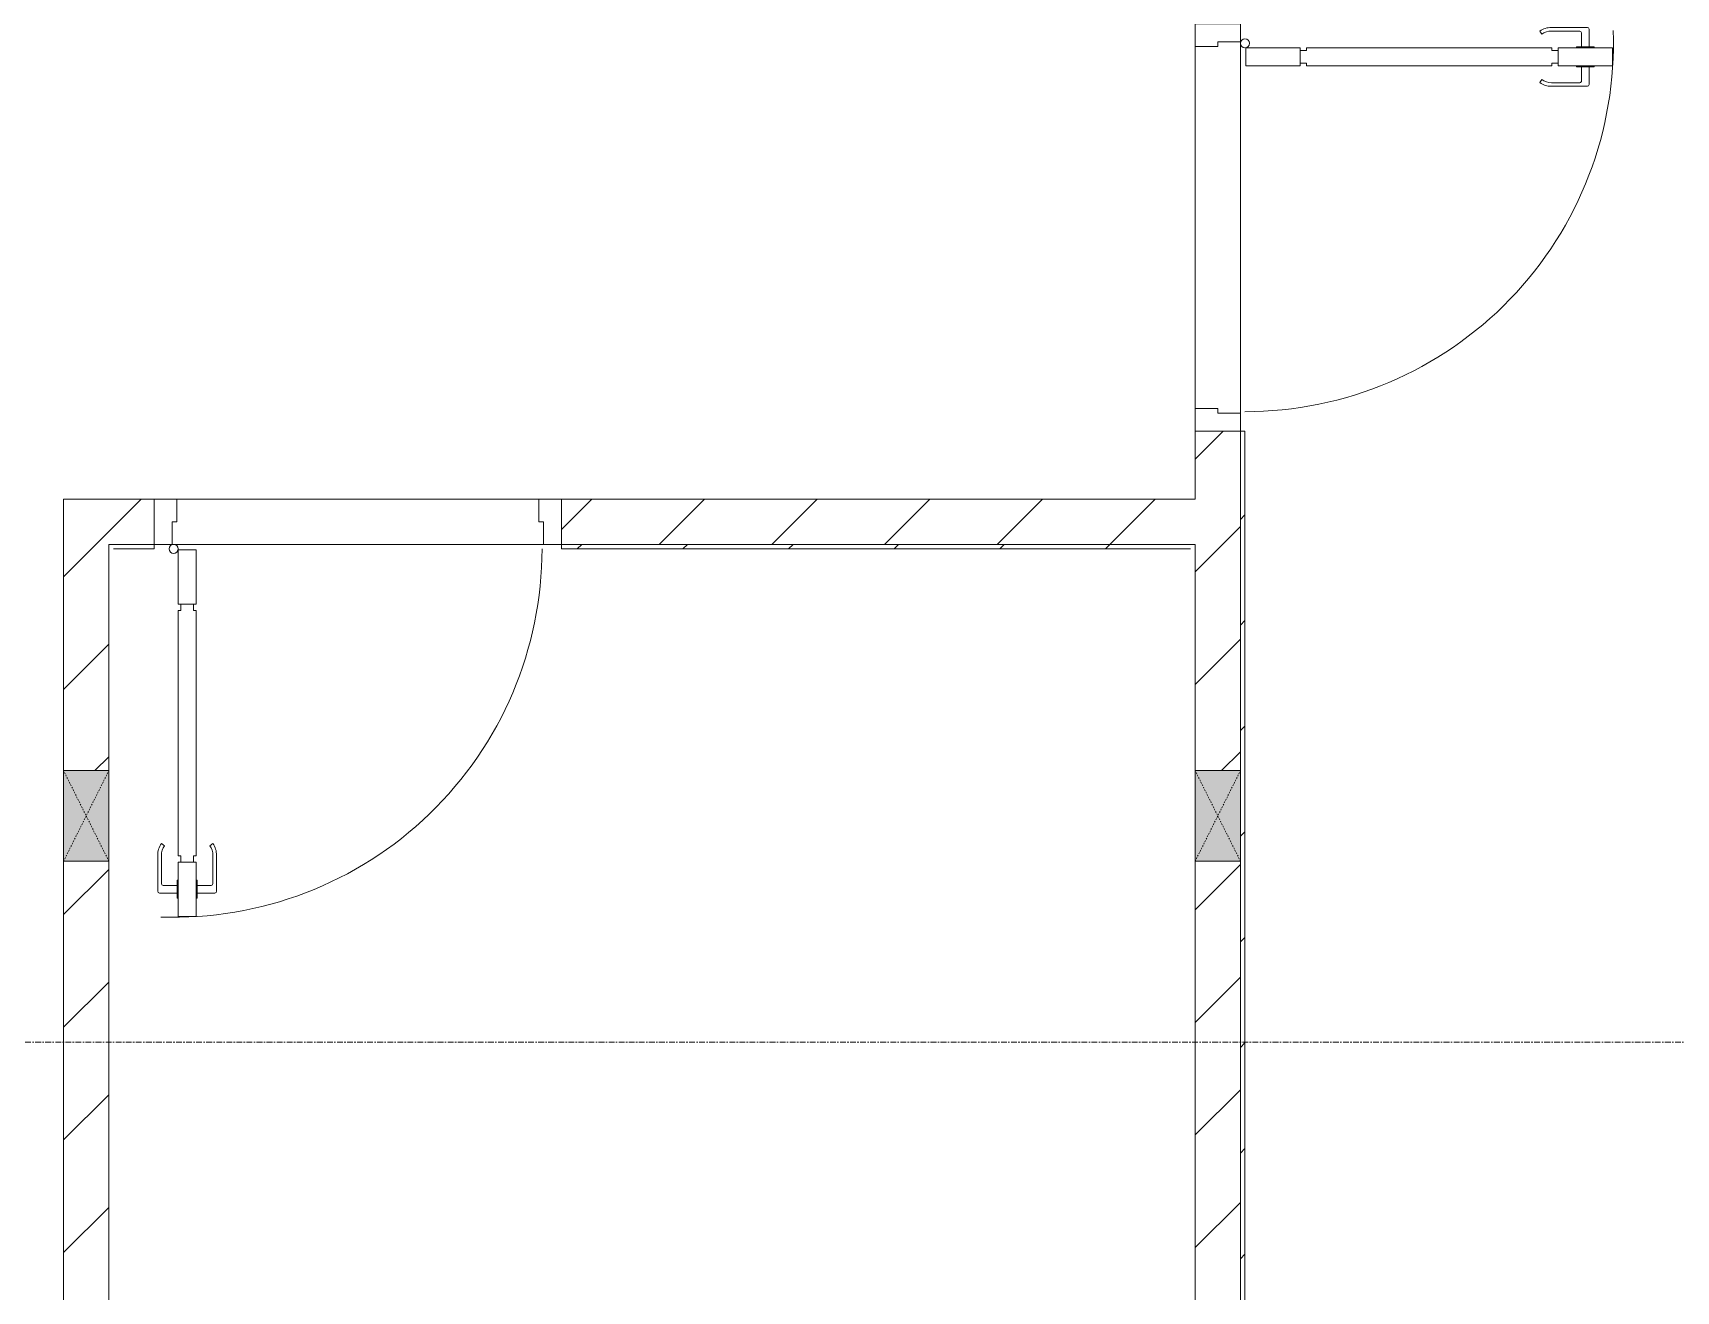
# Model space of a CAD drawing. Header units: millimetres. Extents: x 5359 to 218750, y -16347 to 109893.
# Drawn here: x 71960 to 75590, y 27887 to 30667 of the extents above; entities that cross this region are included whole.
import ezdxf

# ---------------------------------------------------------------- set-up
doc = ezdxf.new("R2010")
doc.units = ezdxf.units.MM
doc.linetypes.add('Dash', pattern=[6, 3, -3])
doc.linetypes.add('Grid Line', pattern=[22.225, 12.7, -3.175, 3.175, -3.175])
for name, color, linetype, lineweight in [('0-1', 7, 'Continuous', 5), ('A-DETL-GENF-1', 9, 'Continuous', 9), ('A-DOOR-1', 9, 'Continuous', 9), ('A-FLOR-1', 9, 'Continuous', 9), ('A-WALL-1', 53, 'Continuous', 18), ('A-WALL-2', 9, 'Continuous', 9), ('A-WALL-PATT-1', 10, 'Continuous', 9), ('A-WALL-PATT-2', 9, 'Continuous', 9), ('I-WALL-1', 53, 'Continuous', 18), ('S-COLS-2', 53, 'Continuous', 18), ('S-COLS-3', 9, 'Continuous', 9), ('S-COLS-HDLN-1', 9, 'Dash', 9), ('S-GRID-1', 1, 'Grid Line', 9)]:
    doc.layers.add(name, color=color, linetype=linetype, lineweight=lineweight)
pattern_1 = [(45, (0, 0), (-124.4508, 124.4508), [])]
pattern_2 = [(45, (0, 0), (-116.67262, 116.67262), [])]

# ---------------------------------------------------------------- blocks, each defined once
blk = doc.blocks.new('DOOR_CW_01 CANH MO-PANEL KINH - DIW_01-900x2200-CỬA GỖ VÂN LAMINATE-553393-TKCS_MB ĐỊNH VỊ CỔNG-HÀNG RÀO')
at = {"layer": 'A-DETL-GENF-1'}
for p, q in [((-397, 872), (-357, 872)), ((-397, 752), (-397, 872)), ((-357, 872), (-357, 752)), ((-442, 737), (-442, 816.5)), ((-399, 820.5), (-438, 820.5)), ((-434, 799.5), (-434, 737)), ((-399, 803.5), (-430, 803.5)), ((-399, 831.8), (-397, 831.8)), ((-399, 792.2), (-399, 831.8)), ((-397, 792.2), (-397, 831.8)), ((-357, 792.2), (-357, 831.8)), ((-355, 831.8), (-357, 831.8)), ((-355, 792.2), (-355, 831.8)), ((-355, 820.5), (-316, 820.5)), ((-355, 803.5), (-324, 803.5)), ((-320, 799.5), (-320, 737)), ((-312, 737), (-312, 816.5)), ((-397, 792.2), (-399, 792.2)), ((-357, 792.2), (-355, 792.2)), ((-357, 752), (-397, 752)), ((-397, 738), (-391, 738)), ((-397, 738), (-397, 196)), ((-363, 752), (-391, 752)), ((-391, 752), (-391, 738)), ((-363, 738), (-363, 752)), ((-357, 738), (-363, 738)), ((-357, 196), (-357, 738)), ((-433.9, 711.2), (-427.3, 715.8)), ((-320.1, 711.2), (-326.7, 715.8)), ((-397, 196), (-391, 196)), ((-357, 182), (-397, 182)), ((-397, 182), (-397, 62)), ((-391, 196), (-391, 182)), ((-391, 182), (-363, 182)), ((-357, 196), (-363, 196)), ((-363, 182), (-363, 196)), ((-357, 62), (-357, 182)), ((-397, 62), (-357, 62))]:
    blk.add_line(p, q, dxfattribs=at)
blk.add_circle((-407, 60), 10, dxfattribs=at)
for centre, radius, start, end in [((-407, 60), 814, 360, 92), ((-438, 816.5), 4, 90, 180), ((-430, 799.5), 4, 90, 180), ((-324, 799.5), 4, 360, 90), ((-316, 816.5), 4, 0, 90), ((-397, 737), 45, 180, 215), ((-397, 737), 37, 180, 215), ((-357, 737), 37, 325, 0), ((-357, 737), 45, 325, 0)]:
    blk.add_arc(centre, radius, start, end, dxfattribs=at)
at = {"layer": 'A-DOOR-1'}
for p, q in [((-410, 50), (-450, 50)), ((-450, 50), (-450, -50)), ((-410, 0), (-410, 50)), ((-407, 50), (-382, 50)), ((450, 50), (410, 50)), ((410, 50), (410, 0)), ((450, -50), (450, 50)), ((-400, 0), (-410, 0)), ((-400, -50), (-400, 0)), ((410, 0), (400, 0)), ((400, 0), (400, -50)), ((-450, -50), (-400, -50)), ((400, -50), (450, -50))]:
    blk.add_line(p, q, dxfattribs=at)
blk = doc.blocks.new('DOOR_CW_01 CANH MO-PANEL KINH - DIW_01-900x2200-CỬA GỖ VÂN LAMINATE-553375-TKCS_MB ĐỊNH VỊ CỔNG-HÀNG RÀO')
at = {"layer": 'A-DETL-GENF-1'}
for p, q in [((-397, -182), (-397, -62)), ((-397, -62), (-357, -62)), ((-357, -62), (-357, -182)), ((-357, -182), (-397, -182)), ((-397, -196), (-391, -196)), ((-397, -738), (-397, -196)), ((-391, -196), (-391, -182)), ((-391, -182), (-363, -182)), ((-363, -182), (-363, -196)), ((-357, -196), (-363, -196)), ((-357, -196), (-357, -738)), ((-433.9, -711.2), (-427.3, -715.8)), ((-320.1, -711.2), (-326.7, -715.8)), ((-442, -737), (-442, -816.5)), ((-434, -799.5), (-434, -737)), ((-397, -738), (-391, -738)), ((-357, -752), (-397, -752)), ((-397, -752), (-397, -872)), ((-391, -752), (-391, -738)), ((-363, -752), (-391, -752)), ((-357, -738), (-363, -738)), ((-363, -738), (-363, -752)), ((-357, -872), (-357, -752)), ((-320, -799.5), (-320, -737)), ((-312, -737), (-312, -816.5)), ((-399, -792.2), (-399, -831.8)), ((-397, -792.2), (-399, -792.2)), ((-397, -792.2), (-397, -831.8)), ((-357, -792.2), (-357, -831.8)), ((-357, -792.2), (-355, -792.2)), ((-355, -792.2), (-355, -831.8)), ((-399, -820.5), (-438, -820.5)), ((-399, -803.5), (-430, -803.5)), ((-399, -831.8), (-397, -831.8)), ((-355, -831.8), (-357, -831.8)), ((-355, -803.5), (-324, -803.5)), ((-355, -820.5), (-316, -820.5)), ((-397, -872), (-357, -872))]:
    blk.add_line(p, q, dxfattribs=at)
blk.add_circle((-407, -60), 10, dxfattribs=at)
for centre, radius, start, end in [((-407, -60), 814, 268, 0), ((-397, -737), 45, 145, 180), ((-397, -737), 37, 145, 180), ((-357, -737), 37, 0, 35), ((-357, -737), 45, 360, 35), ((-438, -816.5), 4, 180, 270), ((-430, -799.5), 4, 180, 270), ((-324, -799.5), 4, 270, 0), ((-316, -816.5), 4, 270, 0)]:
    blk.add_arc(centre, radius, start, end, dxfattribs=at)
at = {"layer": 'A-DOOR-1'}
for p, q in [((-450, -50), (-450, 50)), ((-450, 50), (-400, 50)), ((-400, 50), (-400, 0)), ((400, 0), (400, 50)), ((400, 50), (450, 50)), ((450, 50), (450, -50)), ((-410, 0), (-410, -50)), ((-400, 0), (-410, 0)), ((410, 0), (400, 0)), ((410, -50), (410, 0)), ((-410, -50), (-450, -50)), ((-407, -50), (-382, -50)), ((450, -50), (410, -50))]:
    blk.add_line(p, q, dxfattribs=at)
blk = doc.blocks.new('G1_SOF - BO TRU - 100x200-V25-TKCS_MB ĐỊNH VỊ CỔNG-HÀNG RÀO')
at = {"layer": 'S-COLS-3'}
blk.add_hatch(color=256, dxfattribs=at).paths.add_polyline_path([(50, -100), (50, 100), (-50, 100), (-50, -100)])
at = {"layer": 'S-COLS-2'}
for p, q in [((50, 100), (-50, 100)), ((-50, 100), (-50, -100)), ((50, -100), (50, 100)), ((-50, -100), (50, -100))]:
    blk.add_line(p, q, dxfattribs=at)
at = {"layer": 'S-COLS-HDLN-1'}
for p, q in [((50, 100), (-50, -100)), ((-50, 100), (50, -100))]:
    blk.add_line(p, q, dxfattribs=at)
blk = doc.blocks.new('NCV_TKTC_TANG 1_rvt-1-TKCS_MB ĐỊNH VỊ CỔNG-HÀNG RÀO')
at = {"layer": 'A-WALL-PATT-1'}
h = blk.add_hatch(dxfattribs=at)
h.set_pattern_fill('FP_2', color=256, style=0, pattern_type=2)
h.set_pattern_definition(pattern_1)
h.paths.add_polyline_path([(74527.6, 24736.9), (74627.6, 24736.9), (74627.6, 28836.9), (74527.6, 28836.9), (74527.6, 25075.3)])
h.paths.add_polyline_path([(74577.6, 29036.9), (74627.6, 29036.9), (74627.6, 29786.9), (74527.6, 29786.9), (74527.6, 29036.9), (74538, 29036.9)])
h.paths.add_polyline_path([(74577.6, 30686.9), (74627.6, 30686.9), (74627.6, 31136.9), (74527.6, 31136.9), (74527.6, 30686.9)])
h = blk.add_hatch(dxfattribs=at)
h.set_pattern_fill('FP_2', color=256, style=0, pattern_type=2)
h.set_pattern_definition(pattern_1)
h.paths.add_polyline_path([(73127.6, 29536.9), (74527.6, 29536.9), (74527.6, 29636.9), (73127.6, 29636.9), (73127.6, 29586.9)])
h.paths.add_polyline_path([(72027.6, 29536.9), (72227.6, 29536.9), (72227.6, 29636.9), (72027.6, 29636.9)])
h = blk.add_hatch(dxfattribs=at)
h.set_pattern_fill('FP_2', color=256, style=0, pattern_type=2)
h.set_pattern_definition(pattern_1)
h.paths.add_polyline_path([(72127.6, 24737.4), (72127.6, 28836.9), (72027.6, 28836.9), (72027.6, 24737.4)])
h.paths.add_polyline_path([(72027.6, 29036.9), (72127.6, 29036.9), (72127.6, 29536.9), (72027.6, 29536.9)])
at = {"layer": 'A-WALL-PATT-2'}
h = blk.add_hatch(dxfattribs=at)
h.set_pattern_fill('FP_3', color=256, style=0, pattern_type=2)
h.set_pattern_definition(pattern_2)
h.paths.add_polyline_path([(74637.6, 24736.9), (74637.6, 29786.9), (74627.6, 29786.9), (74627.6, 24736.9)])
h.paths.add_polyline_path([(74627.6, 30686.9), (74637.6, 30686.9), (74637.6, 30786.9), (74627.6, 30786.9)])
h = blk.add_hatch(dxfattribs=at)
h.set_pattern_fill('FP_3', color=256, style=0, pattern_type=2)
h.set_pattern_definition(pattern_2)
h.paths.add_polyline_path([(72137.6, 29526.9), (72227.6, 29526.9), (72227.6, 29536.9), (72137.6, 29536.9)])
h.paths.add_polyline_path([(73135.6, 29526.9), (74517.6, 29526.9), (74517.6, 29536.9), (73127.6, 29536.9), (73127.6, 29526.9)])
at = {"layer": 'A-FLOR-1'}
for p, q in [((74627.6, 30646.9), (74627.6, 29826.9)), ((74527.6, 29836.9), (74527.6, 30636.9)), ((72277.6, 29636.9), (73077.6, 29636.9)), ((73087.6, 29536.9), (72267.6, 29536.9))]:
    blk.add_line(p, q, dxfattribs=at)
at = {"layer": 'A-WALL-1'}
for p, q in [((72027.6, 29636.9), (72027.6, 29536.9)), ((74527.6, 29646.9), (74527.6, 29636.9)), ((72027.6, 29536.9), (72027.6, 29036.9)), ((72127.6, 29536.9), (72137.6, 29536.9)), ((72127.6, 29036.9), (72127.6, 29536.9)), ((74517.6, 29536.9), (74527.6, 29536.9)), ((74527.6, 29536.9), (74527.6, 29036.9)), ((72027.6, 28836.9), (72027.6, 24737.4)), ((72127.6, 24737.4), (72127.6, 28836.9)), ((74527.6, 28836.9), (74527.6, 24736.9))]:
    blk.add_line(p, q, dxfattribs=at)
at = {"layer": 'A-WALL-2'}
for p, q in [((74627.6, 30646.9), (74627.6, 29826.9)), ((74527.6, 29836.9), (74527.6, 30636.9)), ((74527.6, 29786.9), (74527.6, 29646.9)), ((74627.6, 29036.9), (74627.6, 29786.9)), ((74627.6, 29786.9), (74627.6, 29036.9)), ((72227.6, 29636.9), (72027.6, 29636.9)), ((72277.6, 29636.9), (73077.6, 29636.9)), ((74527.6, 29636.9), (73127.6, 29636.9)), ((72137.6, 29536.9), (72227.6, 29536.9)), ((72227.6, 29536.9), (72137.6, 29536.9)), ((73087.6, 29536.9), (72267.6, 29536.9)), ((73127.6, 29536.9), (74517.6, 29536.9)), ((74517.6, 29536.9), (73127.6, 29536.9)), ((74627.6, 24736.9), (74627.6, 28836.9)), ((74627.6, 28836.9), (74627.6, 24736.9))]:
    blk.add_line(p, q, dxfattribs=at)
at = {"layer": 'I-WALL-1'}
for p, q in [((74637.6, 29786.9), (74627.6, 29786.9)), ((74637.6, 24746.9), (74637.6, 29786.9)), ((72137.6, 29526.9), (72227.6, 29526.9)), ((72227.6, 29526.9), (72227.6, 29536.9)), ((73127.6, 29536.9), (73127.6, 29526.9)), ((73127.6, 29526.9), (74517.6, 29526.9))]:
    blk.add_line(p, q, dxfattribs=at)
at = {"layer": 'A-DOOR-1', "rotation": 269.9999999999995}
blk.add_blockref('DOOR_CW_01 CANH MO-PANEL KINH - DIW_01-900x2200-CỬA GỖ VÂN LAMINATE-553393-TKCS_MB ĐỊNH VỊ CỔNG-HÀNG RÀO', (74577.6, 30236.9), dxfattribs=at)
at = {"layer": 'A-DOOR-1'}
blk.add_blockref('DOOR_CW_01 CANH MO-PANEL KINH - DIW_01-900x2200-CỬA GỖ VÂN LAMINATE-553375-TKCS_MB ĐỊNH VỊ CỔNG-HÀNG RÀO', (72677.6, 29586.9), dxfattribs=at)
at = {"layer": 'S-COLS-3', "rotation": 180}
for p in [(72077.6, 28936.9), (74577.6, 28936.9)]:
    blk.add_blockref('G1_SOF - BO TRU - 100x200-V25-TKCS_MB ĐỊNH VỊ CỔNG-HÀNG RÀO', p, dxfattribs=at)

msp = doc.modelspace()

# ---------------------------------------------------------------- linework, layer by layer
at = {"layer": 'S-GRID-1'}
msp.add_line((135474.6, 28436.9), (24837.1, 28436.9), dxfattribs=at)

# ---------------------------------------------------------------- block references
at = {"layer": '0-1'}
msp.add_blockref('NCV_TKTC_TANG 1_rvt-1-TKCS_MB ĐỊNH VỊ CỔNG-HÀNG RÀO', (0, 0), dxfattribs=at)

doc.saveas('drawing.dxf')
